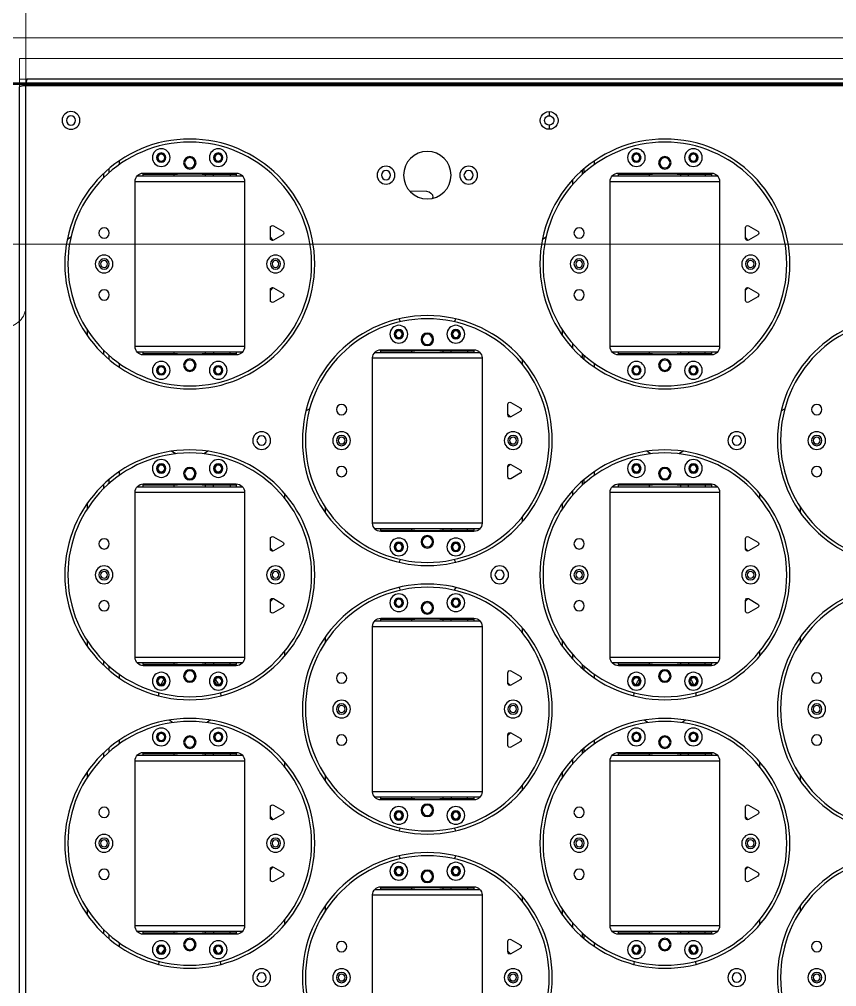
# Model space of a CAD drawing. Header units: millimetres. Extents: x 845401 to 948039, y 511594 to 550263.
# Drawn here: x 927305.1 to 927700.8, y 532132.3 to 532600.7 of the extents above; entities that cross this region are included whole.
import ezdxf

# ---------------------------------------------------------------- set-up
doc = ezdxf.new("R2010")
doc.units = ezdxf.units.MM
doc.linetypes.add('CENTER', pattern=[0])
doc.layers.add('00', color=7, linetype='Continuous')
for name, color, linetype, lineweight in [('8101-0023040DXF_CONTINUOUS_LINE', 7, 'Continuous', 18), ('A-剖-0.10mm.......SECT-L01', 255, 'Continuous', 18), ('中心线', 1, 'CENTER', 9), ('粗实线', 7, 'Continuous', 30)]:
    doc.layers.add(name, color=color, linetype=linetype, lineweight=lineweight)

# ---------------------------------------------------------------- blocks, each defined once
blk = doc.blocks.new('1260包胶摆轮')
at = {"color": 7, "linetype": 'Continuous', "lineweight": 25}
for p, q in [((4841951.88, 879143.09), (4841951.88, 877890.51)), ((4841954.98, 879143.7), (4841954.98, 877889.9)), ((4842122.88, 878361.8), (4842122.88, 878281.8)), ((4842175.88, 878281.8), (4842175.88, 878361.8)), ((4842188.38, 878309.05), (4842189.64, 878310.36)), ((4842188.38, 878309.4), (4842188.38, 878304.2)), ((4842194.38, 878307.66), (4842189.88, 878310.26)), ((4842189.88, 878303.33), (4842194.38, 878305.93)), ((4841995.39, 878303.05), (4841995.39, 878301.07)), ((4842224.38, 878300.17), (4842224.38, 878302.19)), ((4842225.38, 878303.05), (4842225.38, 878301.07)), ((4842007.88, 878296.8), (4842007.88, 878216.8)), ((4842008.76, 878299.3), (4842060.01, 878299.3)), ((4842056.88, 878300.8), (4842011.88, 878300.8)), ((4842011.88, 878300.3), (4842011.88, 878300.8)), ((4842026.63, 878300.3), (4842011.88, 878300.3)), ((4842011.88, 878300.3), (4842011.88, 878299.3)), ((4842026.63, 878300.8), (4842026.63, 878300.3)), ((4842027.22, 878300.3), (4842026.63, 878300.3)), ((4842026.88, 878300.3), (4842026.88, 878299.3)), ((4842027.8, 878300.3), (4842027.22, 878300.3)), ((4842028.38, 878300.3), (4842027.8, 878300.3)), ((4842028.38, 878300.8), (4842028.38, 878300.3)), ((4842028.38, 878300.3), (4842040.38, 878300.3)), ((4842040.38, 878300.3), (4842040.38, 878300.8)), ((4842040.97, 878300.3), (4842040.38, 878300.3)), ((4842041.55, 878300.3), (4842040.97, 878300.3)), ((4842042.13, 878300.3), (4842041.55, 878300.3)), ((4842041.88, 878299.3), (4842041.88, 878300.3)), ((4842042.13, 878300.3), (4842042.13, 878300.8)), ((4842056.88, 878300.3), (4842042.13, 878300.3)), ((4842045.88, 878299.3), (4842045.88, 878300.3)), ((4842053.88, 878300.3), (4842053.88, 878299.3)), ((4842056.88, 878300.8), (4842056.88, 878300.3)), ((4842056.88, 878299.3), (4842056.88, 878300.3)), ((4842060.88, 878216.8), (4842060.88, 878296.8)), ((4842237.88, 878296.8), (4842237.88, 878216.8)), ((4842238.76, 878299.3), (4842290.01, 878299.3)), ((4842286.88, 878300.8), (4842241.88, 878300.8)), ((4842241.88, 878300.3), (4842241.88, 878300.8)), ((4842256.63, 878300.3), (4842241.88, 878300.3)), ((4842241.88, 878300.3), (4842241.88, 878299.3)), ((4842256.63, 878300.8), (4842256.63, 878300.3)), ((4842257.22, 878300.3), (4842256.63, 878300.3)), ((4842256.88, 878300.3), (4842256.88, 878299.3)), ((4842257.8, 878300.3), (4842257.22, 878300.3)), ((4842258.38, 878300.3), (4842257.8, 878300.3)), ((4842258.38, 878300.8), (4842258.38, 878300.3)), ((4842258.38, 878300.3), (4842270.38, 878300.3)), ((4842270.38, 878300.3), (4842270.38, 878300.8)), ((4842270.97, 878300.3), (4842270.38, 878300.3)), ((4842271.55, 878300.3), (4842270.97, 878300.3)), ((4842272.13, 878300.3), (4842271.55, 878300.3)), ((4842271.88, 878299.3), (4842271.88, 878300.3)), ((4842272.13, 878300.3), (4842272.13, 878300.8)), ((4842286.88, 878300.3), (4842272.13, 878300.3)), ((4842275.88, 878299.3), (4842275.88, 878300.3)), ((4842283.88, 878300.3), (4842283.88, 878299.3)), ((4842286.88, 878300.8), (4842286.88, 878300.3)), ((4842286.88, 878299.3), (4842286.88, 878300.3)), ((4842290.88, 878216.8), (4842290.88, 878296.8)), ((4842080.38, 878296.09), (4842080.38, 878293.74)), ((4842310.38, 878296.1), (4842310.38, 878293.75)), ((4841984.88, 878291.58), (4841984.88, 878288.9)), ((4842099.88, 878287.01), (4842099.88, 878289.69)), ((4842214.88, 878291.58), (4842214.88, 878288.9)), ((4842329.88, 878287.02), (4842329.88, 878289.7)), ((4842195.38, 878284.85), (4842195.38, 878282.5)), ((4842175.01, 878279.3), (4842123.76, 878279.3)), ((4842126.88, 878279.3), (4842126.88, 878278.3)), ((4842126.88, 878278.3), (4842141.63, 878278.3)), ((4842126.88, 878277.8), (4842126.88, 878278.3)), ((4842126.88, 878277.8), (4842171.88, 878277.8)), ((4842141.63, 878278.3), (4842141.63, 878277.8)), ((4842141.63, 878278.3), (4842142.22, 878278.3)), ((4842141.88, 878279.3), (4842141.88, 878278.3)), ((4842142.22, 878278.3), (4842142.8, 878278.3)), ((4842142.8, 878278.3), (4842143.38, 878278.3)), ((4842155.38, 878278.3), (4842143.38, 878278.3)), ((4842143.38, 878278.3), (4842143.38, 878277.8)), ((4842155.38, 878277.8), (4842155.38, 878278.3)), ((4842155.38, 878278.3), (4842155.97, 878278.3)), ((4842155.97, 878278.3), (4842156.55, 878278.3)), ((4842156.55, 878278.3), (4842157.13, 878278.3)), ((4842156.88, 878278.3), (4842156.88, 878279.3)), ((4842157.13, 878278.3), (4842171.88, 878278.3)), ((4842157.13, 878277.8), (4842157.13, 878278.3)), ((4842160.88, 878279.3), (4842160.88, 878278.3)), ((4842168.88, 878278.3), (4842168.88, 878279.3)), ((4842171.88, 878278.3), (4842171.88, 878279.3)), ((4842171.88, 878278.3), (4842171.88, 878277.8)), ((4842073.38, 878274.4), (4842073.38, 878269.2)), ((4842079.38, 878272.66), (4842074.88, 878275.26)), ((4842303.38, 878274.4), (4842303.38, 878269.2)), ((4842309.38, 878272.66), (4842304.88, 878275.26)), ((4842074.64, 878268.23), (4842073.38, 878269.54)), ((4842074.88, 878268.33), (4842079.38, 878270.93)), ((4842304.64, 878268.23), (4842303.38, 878269.54)), ((4842304.88, 878268.33), (4842309.38, 878270.93)), ((4842073.38, 878244.05), (4842074.64, 878245.36)), ((4842079.38, 878242.66), (4842074.88, 878245.26)), ((4842303.38, 878244.05), (4842304.64, 878245.36)), ((4842309.38, 878242.66), (4842304.88, 878245.26)), ((4842073.38, 878244.4), (4842073.38, 878239.2)), ((4842074.88, 878238.33), (4842079.38, 878240.93)), ((4842303.38, 878244.4), (4842303.38, 878239.2)), ((4842304.88, 878238.33), (4842309.38, 878240.93)), ((4842171.88, 878235.8), (4842126.88, 878235.8)), ((4842126.88, 878235.3), (4842126.88, 878235.8)), ((4842141.63, 878235.8), (4842141.63, 878235.3)), ((4842143.38, 878235.8), (4842143.38, 878235.3)), ((4842155.38, 878235.3), (4842155.38, 878235.8)), ((4842157.13, 878235.3), (4842157.13, 878235.8)), ((4842171.88, 878235.8), (4842171.88, 878235.3)), ((4842122.88, 878231.8), (4842122.88, 878151.8)), ((4842123.76, 878234.3), (4842175.01, 878234.3)), ((4842141.63, 878235.3), (4842126.88, 878235.3)), ((4842126.88, 878235.3), (4842126.88, 878234.3)), ((4842142.22, 878235.3), (4842141.63, 878235.3)), ((4842141.88, 878235.3), (4842141.88, 878234.3)), ((4842142.8, 878235.3), (4842142.22, 878235.3)), ((4842143.38, 878235.3), (4842142.8, 878235.3)), ((4842143.38, 878235.3), (4842155.38, 878235.3)), ((4842155.97, 878235.3), (4842155.38, 878235.3)), ((4842156.55, 878235.3), (4842155.97, 878235.3)), ((4842157.13, 878235.3), (4842156.55, 878235.3)), ((4842156.88, 878234.3), (4842156.88, 878235.3)), ((4842171.88, 878235.3), (4842157.13, 878235.3)), ((4842160.88, 878234.3), (4842160.88, 878235.3)), ((4842168.88, 878235.3), (4842168.88, 878234.3)), ((4842171.88, 878234.3), (4842171.88, 878235.3)), ((4842175.88, 878151.8), (4842175.88, 878231.8)), ((4842195.38, 878231.1), (4842195.38, 878228.75)), ((4842099.88, 878223.9), (4842099.88, 878226.58)), ((4842329.88, 878223.9), (4842329.88, 878226.58)), ((4841984.88, 878224.69), (4841984.88, 878222.01)), ((4842214.88, 878224.7), (4842214.88, 878222.02)), ((4842080.38, 878219.85), (4842080.38, 878217.5)), ((4842310.38, 878219.85), (4842310.38, 878217.5)), ((4841995.39, 878212.52), (4841995.39, 878210.54)), ((4842060.01, 878214.3), (4842008.76, 878214.3)), ((4842011.88, 878214.3), (4842011.88, 878213.3)), ((4842011.88, 878213.3), (4842026.63, 878213.3)), ((4842011.88, 878212.8), (4842011.88, 878213.3)), ((4842011.88, 878212.8), (4842056.88, 878212.8)), ((4842026.63, 878213.3), (4842026.63, 878212.8)), ((4842026.63, 878213.3), (4842027.22, 878213.3)), ((4842026.88, 878214.3), (4842026.88, 878213.3)), ((4842027.22, 878213.3), (4842027.8, 878213.3)), ((4842027.8, 878213.3), (4842028.38, 878213.3)), ((4842040.38, 878213.3), (4842028.38, 878213.3)), ((4842028.38, 878213.3), (4842028.38, 878212.8)), ((4842040.38, 878212.8), (4842040.38, 878213.3)), ((4842040.38, 878213.3), (4842040.97, 878213.3)), ((4842040.97, 878213.3), (4842041.55, 878213.3)), ((4842041.55, 878213.3), (4842042.13, 878213.3)), ((4842041.88, 878213.3), (4842041.88, 878214.3)), ((4842042.13, 878213.3), (4842056.88, 878213.3)), ((4842042.13, 878212.8), (4842042.13, 878213.3)), ((4842045.88, 878214.3), (4842045.88, 878213.3)), ((4842053.88, 878213.3), (4842053.88, 878214.3)), ((4842056.88, 878213.3), (4842056.88, 878214.3)), ((4842056.88, 878213.3), (4842056.88, 878212.8)), ((4842224.38, 878211.41), (4842224.38, 878213.43)), ((4842225.38, 878212.53), (4842225.38, 878210.55)), ((4842290.01, 878214.3), (4842238.76, 878214.3)), ((4842241.88, 878214.3), (4842241.88, 878213.3)), ((4842241.88, 878212.8), (4842241.88, 878213.3)), ((4842241.88, 878213.3), (4842256.63, 878213.3)), ((4842241.88, 878212.8), (4842286.88, 878212.8)), ((4842256.63, 878213.3), (4842256.63, 878212.8)), ((4842256.63, 878213.3), (4842257.22, 878213.3)), ((4842256.88, 878214.3), (4842256.88, 878213.3)), ((4842257.22, 878213.3), (4842257.8, 878213.3)), ((4842257.8, 878213.3), (4842258.38, 878213.3)), ((4842270.38, 878213.3), (4842258.38, 878213.3)), ((4842258.38, 878213.3), (4842258.38, 878212.8)), ((4842270.38, 878212.8), (4842270.38, 878213.3)), ((4842270.38, 878213.3), (4842270.97, 878213.3)), ((4842270.97, 878213.3), (4842271.55, 878213.3)), ((4842271.55, 878213.3), (4842272.13, 878213.3)), ((4842271.88, 878213.3), (4842271.88, 878214.3)), ((4842272.13, 878212.8), (4842272.13, 878213.3)), ((4842272.13, 878213.3), (4842286.88, 878213.3)), ((4842275.88, 878214.3), (4842275.88, 878213.3)), ((4842283.88, 878213.3), (4842283.88, 878214.3)), ((4842286.88, 878213.3), (4842286.88, 878214.3)), ((4842286.88, 878213.3), (4842286.88, 878212.8)), ((4842188.38, 878209.4), (4842188.38, 878204.2)), ((4842194.38, 878207.66), (4842189.88, 878210.26)), ((4842189.64, 878203.23), (4842188.38, 878204.54)), ((4842189.88, 878203.33), (4842194.38, 878205.93)), ((4842188.38, 878179.05), (4842189.64, 878180.36)), ((4842188.38, 878179.4), (4842188.38, 878174.2)), ((4842194.38, 878177.66), (4842189.88, 878180.26)), ((4842189.88, 878173.33), (4842194.38, 878175.93)), ((4841995.39, 878173.05), (4841995.39, 878171.07)), ((4842056.88, 878170.8), (4842011.88, 878170.8)), ((4842011.88, 878170.3), (4842011.88, 878170.8)), ((4842026.63, 878170.3), (4842011.88, 878170.3)), ((4842011.88, 878170.3), (4842011.88, 878169.3)), ((4842026.63, 878170.8), (4842026.63, 878170.3)), ((4842027.22, 878170.3), (4842026.63, 878170.3)), ((4842026.88, 878170.3), (4842026.88, 878169.3)), ((4842027.8, 878170.3), (4842027.22, 878170.3)), ((4842028.38, 878170.3), (4842027.8, 878170.3)), ((4842028.38, 878170.8), (4842028.38, 878170.3)), ((4842028.38, 878170.3), (4842040.38, 878170.3)), ((4842040.38, 878170.3), (4842040.38, 878170.8)), ((4842040.97, 878170.3), (4842040.38, 878170.3)), ((4842041.55, 878170.3), (4842040.97, 878170.3)), ((4842042.13, 878170.3), (4842041.55, 878170.3)), ((4842041.88, 878169.3), (4842041.88, 878170.3)), ((4842042.13, 878170.3), (4842042.13, 878170.8)), ((4842056.88, 878170.3), (4842042.13, 878170.3)), ((4842045.88, 878169.3), (4842045.88, 878170.3)), ((4842053.88, 878170.3), (4842053.88, 878169.3)), ((4842056.88, 878170.8), (4842056.88, 878170.3)), ((4842056.88, 878169.3), (4842056.88, 878170.3)), ((4842224.38, 878170.17), (4842224.38, 878172.19)), ((4842225.38, 878173.05), (4842225.38, 878171.07)), ((4842286.88, 878170.8), (4842241.88, 878170.8)), ((4842241.88, 878170.3), (4842241.88, 878170.8)), ((4842256.63, 878170.3), (4842241.88, 878170.3)), ((4842241.88, 878170.3), (4842241.88, 878169.3)), ((4842256.63, 878170.8), (4842256.63, 878170.3)), ((4842257.22, 878170.3), (4842256.63, 878170.3)), ((4842256.88, 878170.3), (4842256.88, 878169.3)), ((4842257.8, 878170.3), (4842257.22, 878170.3)), ((4842258.38, 878170.3), (4842257.8, 878170.3)), ((4842258.38, 878170.8), (4842258.38, 878170.3)), ((4842258.38, 878170.3), (4842270.38, 878170.3)), ((4842270.38, 878170.3), (4842270.38, 878170.8)), ((4842270.97, 878170.3), (4842270.38, 878170.3)), ((4842271.55, 878170.3), (4842270.97, 878170.3)), ((4842272.13, 878170.3), (4842271.55, 878170.3)), ((4842271.88, 878169.3), (4842271.88, 878170.3)), ((4842272.13, 878170.3), (4842272.13, 878170.8)), ((4842286.88, 878170.3), (4842272.13, 878170.3)), ((4842275.88, 878169.3), (4842275.88, 878170.3)), ((4842283.88, 878170.3), (4842283.88, 878169.3)), ((4842286.88, 878170.8), (4842286.88, 878170.3)), ((4842286.88, 878169.3), (4842286.88, 878170.3)), ((4842007.88, 878166.8), (4842007.88, 878086.8)), ((4842008.76, 878169.3), (4842060.01, 878169.3)), ((4842060.88, 878086.8), (4842060.88, 878166.8)), ((4842080.38, 878166.09), (4842080.38, 878163.74)), ((4842237.88, 878166.8), (4842237.88, 878086.8)), ((4842238.76, 878169.3), (4842290.01, 878169.3)), ((4842290.88, 878086.8), (4842290.88, 878166.8)), ((4842310.38, 878166.1), (4842310.38, 878163.75)), ((4841984.88, 878161.58), (4841984.88, 878158.9)), ((4842214.88, 878161.58), (4842214.88, 878158.9)), ((4842099.88, 878157.01), (4842099.88, 878159.69)), ((4842329.88, 878157.02), (4842329.88, 878159.7)), ((4842195.38, 878154.85), (4842195.38, 878152.5)), ((4842175.01, 878149.3), (4842123.76, 878149.3)), ((4842126.88, 878149.3), (4842126.88, 878148.3)), ((4842126.88, 878147.8), (4842126.88, 878148.3)), ((4842126.88, 878148.3), (4842141.63, 878148.3)), ((4842126.88, 878147.8), (4842171.88, 878147.8)), ((4842141.63, 878148.3), (4842141.63, 878147.8)), ((4842141.63, 878148.3), (4842142.22, 878148.3)), ((4842141.88, 878149.3), (4842141.88, 878148.3)), ((4842142.22, 878148.3), (4842142.8, 878148.3)), ((4842142.8, 878148.3), (4842143.38, 878148.3)), ((4842155.38, 878148.3), (4842143.38, 878148.3)), ((4842143.38, 878148.3), (4842143.38, 878147.8)), ((4842155.38, 878147.8), (4842155.38, 878148.3)), ((4842155.38, 878148.3), (4842155.97, 878148.3)), ((4842155.97, 878148.3), (4842156.55, 878148.3)), ((4842156.55, 878148.3), (4842157.13, 878148.3)), ((4842156.88, 878148.3), (4842156.88, 878149.3)), ((4842157.13, 878147.8), (4842157.13, 878148.3)), ((4842157.13, 878148.3), (4842171.88, 878148.3)), ((4842160.88, 878149.3), (4842160.88, 878148.3)), ((4842168.88, 878148.3), (4842168.88, 878149.3)), ((4842171.88, 878148.3), (4842171.88, 878149.3)), ((4842171.88, 878148.3), (4842171.88, 878147.8)), ((4842073.38, 878144.4), (4842073.38, 878139.2)), ((4842079.38, 878142.66), (4842074.88, 878145.26)), ((4842303.38, 878144.4), (4842303.38, 878139.2)), ((4842309.38, 878142.66), (4842304.88, 878145.26)), ((4842074.64, 878138.23), (4842073.38, 878139.54)), ((4842074.88, 878138.33), (4842079.38, 878140.93)), ((4842304.64, 878138.23), (4842303.38, 878139.54)), ((4842304.88, 878138.33), (4842309.38, 878140.93)), ((4842073.38, 878114.05), (4842074.64, 878115.36)), ((4842073.38, 878114.4), (4842073.38, 878109.2)), ((4842079.38, 878112.66), (4842074.88, 878115.26)), ((4842303.38, 878114.05), (4842304.64, 878115.36)), ((4842303.38, 878114.4), (4842303.38, 878109.2)), ((4842309.38, 878112.66), (4842304.88, 878115.26)), ((4842074.88, 878108.33), (4842079.38, 878110.93)), ((4842304.88, 878108.33), (4842309.38, 878110.93)), ((4842171.88, 878105.8), (4842126.88, 878105.8)), ((4842126.88, 878105.3), (4842126.88, 878105.8)), ((4842141.63, 878105.3), (4842126.88, 878105.3)), ((4842126.88, 878105.3), (4842126.88, 878104.3)), ((4842141.63, 878105.8), (4842141.63, 878105.3)), ((4842142.22, 878105.3), (4842141.63, 878105.3)), ((4842141.88, 878105.3), (4842141.88, 878104.3)), ((4842142.8, 878105.3), (4842142.22, 878105.3)), ((4842143.38, 878105.3), (4842142.8, 878105.3)), ((4842143.38, 878105.8), (4842143.38, 878105.3)), ((4842143.38, 878105.3), (4842155.38, 878105.3)), ((4842155.38, 878105.3), (4842155.38, 878105.8)), ((4842155.97, 878105.3), (4842155.38, 878105.3)), ((4842156.55, 878105.3), (4842155.97, 878105.3)), ((4842157.13, 878105.3), (4842156.55, 878105.3)), ((4842156.88, 878104.3), (4842156.88, 878105.3)), ((4842157.13, 878105.3), (4842157.13, 878105.8)), ((4842171.88, 878105.3), (4842157.13, 878105.3)), ((4842160.88, 878104.3), (4842160.88, 878105.3)), ((4842168.88, 878105.3), (4842168.88, 878104.3)), ((4842171.88, 878105.8), (4842171.88, 878105.3)), ((4842171.88, 878104.3), (4842171.88, 878105.3)), ((4842122.88, 878101.8), (4842122.88, 878021.8)), ((4842123.76, 878104.3), (4842175.01, 878104.3)), ((4842175.88, 878021.8), (4842175.88, 878101.8)), ((4842195.38, 878101.1), (4842195.38, 878098.75)), ((4842099.88, 878093.9), (4842099.88, 878096.58)), ((4842329.88, 878093.9), (4842329.88, 878096.58)), ((4841984.88, 878094.69), (4841984.88, 878092.01)), ((4842214.88, 878094.7), (4842214.88, 878092.02)), ((4842080.38, 878089.85), (4842080.38, 878087.5)), ((4842310.38, 878089.85), (4842310.38, 878087.5)), ((4841995.39, 878082.52), (4841995.39, 878080.54)), ((4842060.01, 878084.3), (4842008.76, 878084.3)), ((4842011.88, 878084.3), (4842011.88, 878083.3)), ((4842011.88, 878083.3), (4842026.63, 878083.3)), ((4842011.88, 878082.8), (4842011.88, 878083.3)), ((4842011.88, 878082.8), (4842056.88, 878082.8)), ((4842026.63, 878083.3), (4842026.63, 878082.8)), ((4842026.63, 878083.3), (4842027.22, 878083.3)), ((4842026.88, 878084.3), (4842026.88, 878083.3)), ((4842027.22, 878083.3), (4842027.8, 878083.3)), ((4842027.8, 878083.3), (4842028.38, 878083.3)), ((4842040.38, 878083.3), (4842028.38, 878083.3)), ((4842028.38, 878083.3), (4842028.38, 878082.8)), ((4842040.38, 878082.8), (4842040.38, 878083.3)), ((4842040.38, 878083.3), (4842040.97, 878083.3)), ((4842040.97, 878083.3), (4842041.55, 878083.3)), ((4842041.55, 878083.3), (4842042.13, 878083.3)), ((4842041.88, 878083.3), (4842041.88, 878084.3)), ((4842042.13, 878082.8), (4842042.13, 878083.3)), ((4842042.13, 878083.3), (4842056.88, 878083.3)), ((4842045.88, 878084.3), (4842045.88, 878083.3)), ((4842053.88, 878083.3), (4842053.88, 878084.3)), ((4842056.88, 878083.3), (4842056.88, 878084.3)), ((4842056.88, 878083.3), (4842056.88, 878082.8)), ((4842224.38, 878081.41), (4842224.38, 878083.43)), ((4842225.38, 878082.53), (4842225.38, 878080.55)), ((4842290.01, 878084.3), (4842238.76, 878084.3)), ((4842241.88, 878084.3), (4842241.88, 878083.3)), ((4842241.88, 878082.8), (4842241.88, 878083.3)), ((4842241.88, 878083.3), (4842256.63, 878083.3)), ((4842241.88, 878082.8), (4842286.88, 878082.8)), ((4842256.63, 878083.3), (4842256.63, 878082.8)), ((4842256.63, 878083.3), (4842257.22, 878083.3)), ((4842256.88, 878084.3), (4842256.88, 878083.3)), ((4842257.22, 878083.3), (4842257.8, 878083.3)), ((4842257.8, 878083.3), (4842258.38, 878083.3)), ((4842270.38, 878083.3), (4842258.38, 878083.3)), ((4842258.38, 878083.3), (4842258.38, 878082.8)), ((4842270.38, 878082.8), (4842270.38, 878083.3)), ((4842270.38, 878083.3), (4842270.97, 878083.3)), ((4842270.97, 878083.3), (4842271.55, 878083.3)), ((4842271.55, 878083.3), (4842272.13, 878083.3)), ((4842271.88, 878083.3), (4842271.88, 878084.3)), ((4842272.13, 878082.8), (4842272.13, 878083.3)), ((4842272.13, 878083.3), (4842286.88, 878083.3)), ((4842275.88, 878084.3), (4842275.88, 878083.3)), ((4842283.88, 878083.3), (4842283.88, 878084.3)), ((4842286.88, 878083.3), (4842286.88, 878084.3)), ((4842286.88, 878083.3), (4842286.88, 878082.8)), ((4842188.38, 878079.4), (4842188.38, 878074.2)), ((4842194.38, 878077.66), (4842189.88, 878080.26)), ((4842189.64, 878073.23), (4842188.38, 878074.54)), ((4842189.88, 878073.33), (4842194.38, 878075.93)), ((4842188.38, 878049.05), (4842189.64, 878050.36)), ((4842188.38, 878049.4), (4842188.38, 878044.2)), ((4842194.38, 878047.66), (4842189.88, 878050.26)), ((4842189.88, 878043.33), (4842194.38, 878045.93)), ((4842195.38, 878024.85), (4842195.38, 878022.5)), ((4841995.39, 878022.55), (4841995.39, 878020.57)), ((4842056.88, 878020.3), (4842011.88, 878020.3)), ((4842011.88, 878019.8), (4842011.88, 878020.3)), ((4842026.63, 878020.3), (4842026.63, 878019.8)), ((4842028.38, 878020.3), (4842028.38, 878019.8)), ((4842040.38, 878019.8), (4842040.38, 878020.3)), ((4842042.13, 878019.8), (4842042.13, 878020.3)), ((4842056.88, 878020.3), (4842056.88, 878019.8)), ((4842224.38, 878019.67), (4842224.38, 878021.69)), ((4842225.38, 878022.55), (4842225.38, 878020.57)), ((4842286.88, 878020.3), (4842241.88, 878020.3)), ((4842241.88, 878019.8), (4842241.88, 878020.3)), ((4842256.63, 878020.3), (4842256.63, 878019.8)), ((4842258.38, 878020.3), (4842258.38, 878019.8)), ((4842270.38, 878019.8), (4842270.38, 878020.3)), ((4842272.13, 878019.8), (4842272.13, 878020.3)), ((4842286.88, 878020.3), (4842286.88, 878019.8)), ((4842007.88, 878016.3), (4842007.88, 877936.3)), ((4842008.76, 878018.8), (4842060.01, 878018.8)), ((4842026.63, 878019.8), (4842011.88, 878019.8)), ((4842011.88, 878019.8), (4842011.88, 878018.8)), ((4842027.22, 878019.8), (4842026.63, 878019.8)), ((4842026.88, 878019.8), (4842026.88, 878018.8)), ((4842027.8, 878019.8), (4842027.22, 878019.8)), ((4842028.38, 878019.8), (4842027.8, 878019.8)), ((4842028.38, 878019.8), (4842040.38, 878019.8)), ((4842040.97, 878019.8), (4842040.38, 878019.8)), ((4842041.55, 878019.8), (4842040.97, 878019.8)), ((4842042.13, 878019.8), (4842041.55, 878019.8)), ((4842041.88, 878018.8), (4842041.88, 878019.8)), ((4842056.88, 878019.8), (4842042.13, 878019.8)), ((4842045.88, 878018.8), (4842045.88, 878019.8)), ((4842053.88, 878019.8), (4842053.88, 878018.8)), ((4842056.88, 878018.8), (4842056.88, 878019.8)), ((4842060.88, 877936.3), (4842060.88, 878016.3)), ((4842175.01, 878019.3), (4842123.76, 878019.3)), ((4842126.88, 878019.3), (4842126.88, 878018.3)), ((4842126.88, 878018.3), (4842141.63, 878018.3)), ((4842126.88, 878017.8), (4842126.88, 878018.3)), ((4842126.88, 878017.8), (4842171.88, 878017.8)), ((4842141.63, 878018.3), (4842141.63, 878017.8)), ((4842141.63, 878018.3), (4842142.22, 878018.3)), ((4842141.88, 878019.3), (4842141.88, 878018.3)), ((4842142.22, 878018.3), (4842142.8, 878018.3)), ((4842142.8, 878018.3), (4842143.38, 878018.3)), ((4842155.38, 878018.3), (4842143.38, 878018.3)), ((4842143.38, 878018.3), (4842143.38, 878017.8)), ((4842155.38, 878017.8), (4842155.38, 878018.3)), ((4842155.38, 878018.3), (4842155.97, 878018.3)), ((4842155.97, 878018.3), (4842156.55, 878018.3)), ((4842156.55, 878018.3), (4842157.13, 878018.3)), ((4842156.88, 878018.3), (4842156.88, 878019.3)), ((4842157.13, 878018.3), (4842171.88, 878018.3)), ((4842157.13, 878017.8), (4842157.13, 878018.3)), ((4842160.88, 878019.3), (4842160.88, 878018.3)), ((4842168.88, 878018.3), (4842168.88, 878019.3)), ((4842171.88, 878018.3), (4842171.88, 878019.3)), ((4842171.88, 878018.3), (4842171.88, 878017.8)), ((4842237.88, 878016.3), (4842237.88, 877936.3)), ((4842238.76, 878018.8), (4842290, 878018.8)), ((4842256.63, 878019.8), (4842241.88, 878019.8)), ((4842241.88, 878019.8), (4842241.88, 878018.8)), ((4842257.22, 878019.8), (4842256.63, 878019.8)), ((4842256.88, 878019.8), (4842256.88, 878018.8)), ((4842257.79, 878019.8), (4842257.22, 878019.8)), ((4842258.38, 878019.8), (4842257.79, 878019.8)), ((4842258.38, 878019.8), (4842270.38, 878019.8)), ((4842270.97, 878019.8), (4842270.38, 878019.8)), ((4842271.54, 878019.8), (4842270.97, 878019.8)), ((4842272.13, 878019.8), (4842271.54, 878019.8)), ((4842271.88, 878018.8), (4842271.88, 878019.8)), ((4842286.88, 878019.8), (4842272.13, 878019.8)), ((4842275.88, 878018.8), (4842275.88, 878019.8)), ((4842283.88, 878019.8), (4842283.88, 878018.8)), ((4842286.88, 878018.8), (4842286.88, 878019.8)), ((4842290.88, 877936.3), (4842290.88, 878016.3)), ((4841984.88, 878011.08), (4841984.88, 878008.4)), ((4842214.88, 878011.08), (4842214.88, 878008.4)), ((4842073.38, 877993.9), (4842073.38, 877988.7)), ((4842079.38, 877992.16), (4842074.88, 877994.76)), ((4842303.38, 877993.9), (4842303.38, 877988.7)), ((4842309.38, 877992.16), (4842304.88, 877994.76)), ((4842074.64, 877987.73), (4842073.38, 877989.04)), ((4842074.88, 877987.83), (4842079.38, 877990.43)), ((4842304.63, 877987.73), (4842303.38, 877989.04)), ((4842304.88, 877987.83), (4842309.38, 877990.43)), ((4842073.38, 877963.55), (4842074.64, 877964.86)), ((4842073.38, 877963.9), (4842073.38, 877958.7)), ((4842079.38, 877962.16), (4842074.88, 877964.76)), ((4842303.38, 877963.55), (4842304.63, 877964.86)), ((4842303.38, 877963.9), (4842303.38, 877958.7)), ((4842309.38, 877962.16), (4842304.88, 877964.76)), ((4842074.88, 877957.83), (4842079.38, 877960.43)), ((4842304.88, 877957.83), (4842309.38, 877960.43)), ((4842149.02, 877941.09), (4842141.02, 877941.2)), ((4842152.07, 877944.48), (4842152.06, 877944.05)), ((4841995.39, 877932.02), (4841995.39, 877930.04)), ((4842060.01, 877933.8), (4842008.76, 877933.8)), ((4842011.88, 877933.8), (4842011.88, 877932.8)), ((4842011.88, 877932.3), (4842011.88, 877932.8)), ((4842011.88, 877932.8), (4842026.63, 877932.8)), ((4842011.88, 877932.3), (4842056.88, 877932.3)), ((4842026.63, 877932.8), (4842026.63, 877932.3)), ((4842026.63, 877932.8), (4842027.22, 877932.8)), ((4842026.88, 877933.8), (4842026.88, 877932.8)), ((4842027.22, 877932.8), (4842027.8, 877932.8)), ((4842027.8, 877932.8), (4842028.38, 877932.8)), ((4842040.38, 877932.8), (4842028.38, 877932.8)), ((4842028.38, 877932.8), (4842028.38, 877932.3)), ((4842040.38, 877932.3), (4842040.38, 877932.8)), ((4842040.38, 877932.8), (4842040.97, 877932.8)), ((4842040.97, 877932.8), (4842041.55, 877932.8)), ((4842041.55, 877932.8), (4842042.13, 877932.8)), ((4842041.88, 877932.8), (4842041.88, 877933.8)), ((4842042.13, 877932.8), (4842056.88, 877932.8)), ((4842042.13, 877932.3), (4842042.13, 877932.8)), ((4842045.88, 877933.8), (4842045.88, 877932.8)), ((4842053.88, 877932.8), (4842053.88, 877933.8)), ((4842056.88, 877932.8), (4842056.88, 877933.8)), ((4842056.88, 877932.8), (4842056.88, 877932.3)), ((4842224.38, 877930.91), (4842224.38, 877932.92)), ((4842224.38, 877932.8), (4842224.52, 877932.8)), ((4842225.38, 877932.02), (4842225.38, 877930.05)), ((4842290, 877933.8), (4842238.76, 877933.8)), ((4842241.88, 877933.8), (4842241.88, 877932.8)), ((4842241.88, 877932.3), (4842241.88, 877932.8)), ((4842241.88, 877932.8), (4842256.63, 877932.8)), ((4842241.88, 877932.3), (4842286.88, 877932.3)), ((4842256.63, 877932.8), (4842256.63, 877932.3)), ((4842256.63, 877932.8), (4842257.22, 877932.8)), ((4842256.88, 877933.8), (4842256.88, 877932.8)), ((4842257.22, 877932.8), (4842257.79, 877932.8)), ((4842257.79, 877932.8), (4842258.38, 877932.8)), ((4842270.38, 877932.8), (4842258.38, 877932.8)), ((4842258.38, 877932.8), (4842258.38, 877932.3)), ((4842270.38, 877932.3), (4842270.38, 877932.8)), ((4842270.38, 877932.8), (4842270.97, 877932.8)), ((4842270.97, 877932.8), (4842271.54, 877932.8)), ((4842271.54, 877932.8), (4842272.13, 877932.8)), ((4842271.88, 877932.8), (4842271.88, 877933.8)), ((4842272.13, 877932.3), (4842272.13, 877932.8)), ((4842272.13, 877932.8), (4842286.88, 877932.8)), ((4842275.88, 877933.8), (4842275.88, 877932.8)), ((4842283.88, 877932.8), (4842283.88, 877933.8)), ((4842286.88, 877932.8), (4842286.88, 877933.8)), ((4842286.88, 877932.8), (4842286.88, 877932.3)), ((4842208.38, 877909.05), (4842208.38, 877911.1)), ((4842208.38, 877902.5), (4842208.38, 877904.55)), ((4841954.98, 877889.9), (4843148.78, 877889.9)), ((4843148.18, 877886.8), (4841955.59, 877886.8))]:
    blk.add_line(p, q, dxfattribs=at)
at = {"color": 8, "linetype": 'Continuous', "lineweight": 25}
for p, q in [((4842000.12, 878304.83), (4842000.12, 878306.66)), ((4842230.12, 878304.83), (4842230.12, 878306.66)), ((4841992.65, 878298.5), (4841992.65, 878300.6)), ((4842060.88, 878296.8), (4842007.88, 878296.8)), ((4842027.22, 878300.8), (4842027.22, 878300.3)), ((4842027.8, 878300.3), (4842027.8, 878300.8)), ((4842040.97, 878300.8), (4842040.97, 878300.3)), ((4842041.55, 878300.3), (4842041.55, 878300.8)), ((4842219.65, 878295.26), (4842219.65, 878297.53)), ((4842290.88, 878296.8), (4842237.88, 878296.8)), ((4842257.22, 878300.8), (4842257.22, 878300.3)), ((4842257.8, 878300.3), (4842257.8, 878300.8)), ((4842270.97, 878300.8), (4842270.97, 878300.3)), ((4842271.55, 878300.3), (4842271.55, 878300.8)), ((4842122.88, 878281.8), (4842175.88, 878281.8)), ((4842142.22, 878278.3), (4842142.22, 878277.8)), ((4842142.8, 878277.8), (4842142.8, 878278.3)), ((4842155.97, 878278.3), (4842155.97, 878277.8)), ((4842156.55, 878277.8), (4842156.55, 878278.3)), ((4842142.22, 878235.8), (4842142.22, 878235.3)), ((4842142.8, 878235.3), (4842142.8, 878235.8)), ((4842155.97, 878235.8), (4842155.97, 878235.3)), ((4842156.55, 878235.3), (4842156.55, 878235.8)), ((4842175.88, 878231.8), (4842122.88, 878231.8)), ((4842007.88, 878216.8), (4842060.88, 878216.8)), ((4842219.65, 878216.07), (4842219.65, 878218.33)), ((4842237.88, 878216.8), (4842290.88, 878216.8)), ((4841992.65, 878213), (4841992.65, 878215.09)), ((4842027.22, 878213.3), (4842027.22, 878212.8)), ((4842027.8, 878212.8), (4842027.8, 878213.3)), ((4842040.97, 878213.3), (4842040.97, 878212.8)), ((4842041.55, 878212.8), (4842041.55, 878213.3)), ((4842257.22, 878213.3), (4842257.22, 878212.8)), ((4842257.8, 878212.8), (4842257.8, 878213.3)), ((4842270.97, 878213.3), (4842270.97, 878212.8)), ((4842271.55, 878212.8), (4842271.55, 878213.3)), ((4842000.12, 878206.93), (4842000.12, 878208.76)), ((4842230.12, 878206.94), (4842230.12, 878208.77)), ((4842000.12, 878174.83), (4842000.12, 878176.66)), ((4842230.12, 878174.83), (4842230.12, 878176.66)), ((4841992.65, 878168.5), (4841992.65, 878170.6)), ((4842027.22, 878170.8), (4842027.22, 878170.3)), ((4842027.8, 878170.3), (4842027.8, 878170.8)), ((4842040.97, 878170.8), (4842040.97, 878170.3)), ((4842041.55, 878170.3), (4842041.55, 878170.8)), ((4842257.22, 878170.8), (4842257.22, 878170.3)), ((4842257.8, 878170.3), (4842257.8, 878170.8)), ((4842270.97, 878170.8), (4842270.97, 878170.3)), ((4842271.55, 878170.3), (4842271.55, 878170.8)), ((4842060.88, 878166.8), (4842007.88, 878166.8)), ((4842219.65, 878165.26), (4842219.65, 878167.53)), ((4842290.88, 878166.8), (4842237.88, 878166.8)), ((4842122.88, 878151.8), (4842175.88, 878151.8)), ((4842142.22, 878148.3), (4842142.22, 878147.8)), ((4842142.8, 878147.8), (4842142.8, 878148.3)), ((4842155.97, 878148.3), (4842155.97, 878147.8)), ((4842156.55, 878147.8), (4842156.55, 878148.3)), ((4842142.22, 878105.8), (4842142.22, 878105.3)), ((4842142.8, 878105.3), (4842142.8, 878105.8)), ((4842155.97, 878105.8), (4842155.97, 878105.3)), ((4842156.55, 878105.3), (4842156.55, 878105.8)), ((4842175.88, 878101.8), (4842122.88, 878101.8)), ((4842007.88, 878086.8), (4842060.88, 878086.8)), ((4842219.65, 878086.07), (4842219.65, 878088.33)), ((4842237.88, 878086.8), (4842290.88, 878086.8)), ((4841992.65, 878083), (4841992.65, 878085.09)), ((4842027.22, 878083.3), (4842027.22, 878082.8)), ((4842027.8, 878082.8), (4842027.8, 878083.3)), ((4842040.97, 878083.3), (4842040.97, 878082.8)), ((4842041.55, 878082.8), (4842041.55, 878083.3)), ((4842257.22, 878083.3), (4842257.22, 878082.8)), ((4842257.8, 878082.8), (4842257.8, 878083.3)), ((4842270.97, 878083.3), (4842270.97, 878082.8)), ((4842271.55, 878082.8), (4842271.55, 878083.3)), ((4842000.12, 878076.93), (4842000.12, 878078.76)), ((4842230.12, 878076.94), (4842230.12, 878078.77)), ((4842000.12, 878024.33), (4842000.12, 878026.16)), ((4842230.12, 878024.33), (4842230.12, 878026.16)), ((4841992.65, 878018), (4841992.65, 878020.1)), ((4842027.22, 878020.3), (4842027.22, 878019.8)), ((4842027.8, 878019.8), (4842027.8, 878020.3)), ((4842040.97, 878020.3), (4842040.97, 878019.8)), ((4842041.55, 878019.8), (4842041.55, 878020.3)), ((4842122.88, 878021.8), (4842175.88, 878021.8)), ((4842257.22, 878020.3), (4842257.22, 878019.8)), ((4842257.79, 878019.8), (4842257.79, 878020.3)), ((4842270.97, 878020.3), (4842270.97, 878019.8)), ((4842271.54, 878019.8), (4842271.54, 878020.3)), ((4842060.88, 878016.3), (4842007.88, 878016.3)), ((4842142.22, 878018.3), (4842142.22, 878017.8)), ((4842142.8, 878017.8), (4842142.8, 878018.3)), ((4842155.97, 878018.3), (4842155.97, 878017.8)), ((4842156.55, 878017.8), (4842156.55, 878018.3)), ((4842219.65, 878014.77), (4842219.65, 878017.03)), ((4842290.88, 878016.3), (4842237.88, 878016.3)), ((4842007.88, 877936.3), (4842060.88, 877936.3)), ((4842219.65, 877935.57), (4842219.65, 877937.83)), ((4842237.88, 877936.3), (4842290.88, 877936.3)), ((4841992.65, 877932.5), (4841992.65, 877934.59)), ((4842027.22, 877932.8), (4842027.22, 877932.3)), ((4842027.8, 877932.3), (4842027.8, 877932.8)), ((4842040.97, 877932.8), (4842040.97, 877932.3)), ((4842041.55, 877932.3), (4842041.55, 877932.8)), ((4842257.22, 877932.8), (4842257.22, 877932.3)), ((4842257.79, 877932.3), (4842257.79, 877932.8)), ((4842270.97, 877932.8), (4842270.97, 877932.3)), ((4842271.54, 877932.3), (4842271.54, 877932.8)), ((4842000.12, 877926.43), (4842000.12, 877928.26)), ((4842230.12, 877926.44), (4842230.12, 877928.26))]:
    blk.add_line(p, q, dxfattribs=at)
at = {"color": 7, "linetype": 'Continuous', "lineweight": 25, "flags": 128}
for points in [[(4842019.45, 878315.43), (4842019.48, 878315.08), (4842019.66, 878313.93)], [(4842049.11, 878313.93), (4842049.28, 878315.08), (4842049.32, 878315.43)], [(4842249.44, 878315.42), (4842249.48, 878315.08), (4842249.66, 878313.93)], [(4842279.1, 878313.93), (4842279.28, 878315.08), (4842279.32, 878315.43)], [(4842021.08, 878309.87), (4842021.79, 878308.64), (4842022.21, 878308.03)], [(4842046.56, 878308.03), (4842046.97, 878308.64), (4842047.69, 878309.87)], [(4842251.07, 878309.87), (4842251.79, 878308.64), (4842252.21, 878308.03)], [(4842276.55, 878308.04), (4842276.97, 878308.64), (4842277.68, 878309.87)], [(4842136.37, 878264.25), (4842136.21, 878263.96), (4842135.67, 878262.87)], [(4842163.1, 878262.87), (4842162.56, 878263.96), (4842162.4, 878264.25)], [(4842135.67, 878250.72), (4842135.7, 878250.66), (4842136.37, 878249.34)], [(4842162.4, 878249.34), (4842163.07, 878250.66), (4842163.1, 878250.72)], [(4842026.2, 878198.37), (4842025.75, 878198.07), (4842024.53, 878197.11)], [(4842044.24, 878197.11), (4842043.01, 878198.07), (4842042.57, 878198.37)], [(4842256.2, 878198.37), (4842255.75, 878198.07), (4842254.53, 878197.11)], [(4842274.24, 878197.11), (4842273.01, 878198.07), (4842272.57, 878198.37)], [(4842019.39, 878185.41), (4842019.48, 878184.08), (4842019.51, 878183.89)], [(4842049.26, 878183.89), (4842049.28, 878184.08), (4842049.38, 878185.41)], [(4842249.39, 878185.41), (4842249.48, 878184.08), (4842249.5, 878183.89)], [(4842279.26, 878183.89), (4842279.28, 878184.08), (4842279.38, 878185.41)], [(4842136.37, 878134.25), (4842136.21, 878133.96), (4842135.67, 878132.87)], [(4842163.1, 878132.87), (4842162.56, 878133.96), (4842162.4, 878134.25)], [(4842135.67, 878120.72), (4842135.7, 878120.66), (4842136.37, 878119.34)], [(4842162.4, 878119.34), (4842163.07, 878120.66), (4842163.1, 878120.72)], [(4842027.62, 878068.19), (4842025.75, 878067.07), (4842025.58, 878066.94)], [(4842043.19, 878066.94), (4842043.01, 878067.07), (4842041.15, 878068.19)], [(4842257.62, 878068.19), (4842255.75, 878067.07), (4842255.58, 878066.94)], [(4842273.19, 878066.94), (4842273.01, 878067.07), (4842271.14, 878068.19)], [(4842090.64, 878047.33), (4842092.08, 878046.61), (4842092.41, 878046.45)], [(4842320.64, 878047.33), (4842322.07, 878046.61), (4842322.41, 878046.45)], [(4842136.37, 878004.25), (4842136.21, 878003.96), (4842135.67, 878002.87)], [(4842163.1, 878002.87), (4842162.56, 878003.96), (4842162.4, 878004.25)], [(4841976.84, 877963.29), (4841976.18, 877963.72), (4841975.03, 877964.57)], [(4842206.83, 877963.29), (4842206.18, 877963.72), (4842205.03, 877964.56)]]:
    blk.add_lwpolyline(points, dxfattribs=at)
at = {"color": 7, "linetype": 'Continuous', "lineweight": 25}
for centre, radius in [((4842149.38, 878321.8), 60.5), ((4842149.38, 878321.8), 59), ((4842379.38, 878321.8), 60.5), ((4842379.38, 878321.8), 59), ((4842069.17, 878321.8), 4.3), ((4842107.88, 878321.8), 4.3), ((4842190.88, 878321.8), 4.3), ((4842299.17, 878321.8), 4.3), ((4842337.88, 878321.8), 4.3), ((4842069.17, 878321.8), 2.25), ((4842107.88, 878321.8), 2.5), ((4842107.88, 878321.8), 1.65), ((4842190.88, 878321.8), 2.5), ((4842190.88, 878321.8), 1.65), ((4842299.17, 878321.8), 2.25), ((4842337.88, 878321.8), 2.5), ((4842337.88, 878321.8), 1.65), ((4842034.38, 878256.8), 60.5), ((4842034.38, 878256.8), 59), ((4842264.38, 878256.8), 60.5), ((4842264.38, 878256.8), 59), ((4842020.58, 878308.3), 4.3), ((4842020.58, 878308.3), 2.25), ((4842048.18, 878308.3), 4.3), ((4842048.18, 878308.3), 2.25), ((4842250.58, 878308.3), 4.3), ((4842250.58, 878308.3), 2.25), ((4842278.18, 878308.3), 4.3), ((4842278.18, 878308.3), 2.25), ((4842020.58, 878308.3), 2.03), ((4842020.58, 878308.3), 1.65), ((4842034.38, 878305.8), 3.02), ((4842034.38, 878305.8), 2.5), ((4842048.18, 878308.3), 2.03), ((4842048.18, 878308.3), 1.65), ((4842107.88, 878306.8), 2.5), ((4842250.58, 878308.3), 2.03), ((4842250.58, 878308.3), 1.65), ((4842264.38, 878305.8), 3.02), ((4842264.38, 878305.8), 2.5), ((4842278.18, 878308.3), 2.03), ((4842278.18, 878308.3), 1.65), ((4842337.88, 878306.8), 2.5), ((4841992.88, 878271.8), 2.5), ((4842135.58, 878270.3), 4.3), ((4842149.38, 878272.8), 3.03), ((4842149.38, 878272.8), 2.5), ((4842163.18, 878270.3), 4.3), ((4842222.88, 878271.8), 2.5), ((4842135.58, 878270.3), 2.25), ((4842135.58, 878270.3), 2.03), ((4842135.58, 878270.3), 1.65), ((4842163.18, 878270.3), 2.25), ((4842163.18, 878270.3), 2.03), ((4842163.18, 878270.3), 1.65), ((4841992.88, 878256.8), 4.3), ((4841992.88, 878256.8), 2.5), ((4842075.88, 878256.8), 4.3), ((4842075.88, 878256.8), 2.5), ((4842222.88, 878256.8), 4.3), ((4842222.88, 878256.8), 2.5), ((4842305.88, 878256.8), 4.3), ((4842305.88, 878256.8), 2.5), ((4841992.88, 878256.8), 1.65), ((4842075.88, 878256.8), 1.65), ((4842222.88, 878256.8), 1.65), ((4842305.88, 878256.8), 1.65), ((4842149.38, 878191.8), 60.5), ((4842149.38, 878191.8), 59), ((4842379.38, 878191.8), 60.5), ((4842379.38, 878191.8), 59), ((4842135.58, 878243.3), 4.3), ((4842135.58, 878243.3), 2.25), ((4842135.58, 878243.3), 2.03), ((4842135.58, 878243.3), 1.65), ((4842163.18, 878243.3), 4.3), ((4842163.18, 878243.3), 2.25), ((4842163.18, 878243.3), 2.03), ((4842163.18, 878243.3), 1.65), ((4841992.88, 878241.8), 2.5), ((4842149.38, 878240.8), 3.03), ((4842149.38, 878240.8), 2.5), ((4842222.88, 878241.8), 2.5), ((4842020.58, 878205.3), 4.3), ((4842020.58, 878205.3), 2.25), ((4842034.38, 878207.8), 3.03), ((4842034.38, 878207.8), 2.5), ((4842048.18, 878205.3), 4.3), ((4842048.18, 878205.3), 2.25), ((4842107.88, 878206.8), 2.5), ((4842250.58, 878205.3), 4.3), ((4842250.58, 878205.3), 2.25), ((4842264.38, 878207.8), 3.03), ((4842264.38, 878207.8), 2.5), ((4842278.18, 878205.3), 4.3), ((4842278.18, 878205.3), 2.25), ((4842337.88, 878206.8), 2.5), ((4842020.58, 878205.3), 2.03), ((4842020.58, 878205.3), 1.65), ((4842048.18, 878205.3), 2.03), ((4842048.18, 878205.3), 1.65), ((4842250.58, 878205.3), 2.03), ((4842250.58, 878205.3), 1.65), ((4842278.18, 878205.3), 2.03), ((4842278.18, 878205.3), 1.65), ((4842107.88, 878191.8), 4.3), ((4842107.88, 878191.8), 2.5), ((4842107.88, 878191.8), 1.65), ((4842190.88, 878191.8), 4.3), ((4842190.88, 878191.8), 2.5), ((4842190.88, 878191.8), 1.65), ((4842337.88, 878191.8), 4.3), ((4842337.88, 878191.8), 2.5), ((4842337.88, 878191.8), 1.65), ((4842034.38, 878126.8), 60.5), ((4842034.38, 878126.8), 59), ((4842264.38, 878126.8), 60.5), ((4842264.38, 878126.8), 59), ((4842020.58, 878178.3), 4.3), ((4842020.58, 878178.3), 2.25), ((4842020.58, 878178.3), 2.03), ((4842020.58, 878178.3), 1.65), ((4842048.18, 878178.3), 4.3), ((4842048.18, 878178.3), 2.25), ((4842048.18, 878178.3), 2.03), ((4842048.18, 878178.3), 1.65), ((4842107.88, 878176.8), 2.5), ((4842250.58, 878178.3), 4.3), ((4842250.58, 878178.3), 2.25), ((4842250.58, 878178.3), 2.03), ((4842250.58, 878178.3), 1.65), ((4842278.18, 878178.3), 4.3), ((4842278.18, 878178.3), 2.25), ((4842278.18, 878178.3), 2.03), ((4842278.18, 878178.3), 1.65), ((4842337.88, 878176.8), 2.5), ((4842034.38, 878175.8), 3.03), ((4842034.38, 878175.8), 2.5), ((4842264.38, 878175.8), 3.03), ((4842264.38, 878175.8), 2.5), ((4841992.88, 878141.8), 2.5), ((4842135.58, 878140.3), 4.3), ((4842135.58, 878140.3), 2.25), ((4842135.58, 878140.3), 2.03), ((4842135.58, 878140.3), 1.65), ((4842149.38, 878142.8), 3.03), ((4842149.38, 878142.8), 2.5), ((4842163.18, 878140.3), 4.3), ((4842163.18, 878140.3), 2.25), ((4842163.18, 878140.3), 2.03), ((4842163.18, 878140.3), 1.65), ((4842222.88, 878141.8), 2.5), ((4841992.88, 878126.8), 4.3), ((4841992.88, 878126.8), 2.5), ((4841992.88, 878126.8), 1.65), ((4842075.88, 878126.8), 4.3), ((4842075.88, 878126.8), 2.5), ((4842075.88, 878126.8), 1.65), ((4842184.38, 878126.8), 4.3), ((4842184.38, 878126.8), 2.25), ((4842222.88, 878126.8), 4.3), ((4842222.88, 878126.8), 2.5), ((4842222.88, 878126.8), 1.65), ((4842305.88, 878126.8), 4.3), ((4842305.88, 878126.8), 2.5), ((4842305.88, 878126.8), 1.65), ((4842149.38, 878061.8), 60.5), ((4842149.38, 878061.8), 59), ((4842379.38, 878061.8), 60.5), ((4842379.38, 878061.8), 59), ((4841992.88, 878111.8), 2.5), ((4842135.58, 878113.3), 4.3), ((4842135.58, 878113.3), 2.25), ((4842135.58, 878113.3), 2.03), ((4842135.58, 878113.3), 1.65), ((4842149.38, 878110.8), 3.02), ((4842163.18, 878113.3), 4.3), ((4842163.18, 878113.3), 2.25), ((4842163.18, 878113.3), 2.03), ((4842163.18, 878113.3), 1.65), ((4842222.88, 878111.8), 2.5), ((4842149.38, 878110.8), 2.5), ((4842020.58, 878075.3), 4.3), ((4842020.58, 878075.3), 2.25), ((4842020.58, 878075.3), 2.03), ((4842020.58, 878075.3), 1.65), ((4842034.38, 878077.8), 3.03), ((4842034.38, 878077.8), 2.5), ((4842048.18, 878075.3), 4.3), ((4842048.18, 878075.3), 2.25), ((4842048.18, 878075.3), 2.03), ((4842048.18, 878075.3), 1.65), ((4842107.88, 878076.8), 2.5), ((4842250.58, 878075.3), 4.3), ((4842250.58, 878075.3), 2.25), ((4842250.58, 878075.3), 2.03), ((4842250.58, 878075.3), 1.65), ((4842264.38, 878077.8), 3.03), ((4842264.38, 878077.8), 2.5), ((4842278.18, 878075.3), 4.3), ((4842278.18, 878075.3), 2.25), ((4842278.18, 878075.3), 2.03), ((4842278.18, 878075.3), 1.65), ((4842337.88, 878076.8), 2.5), ((4842069.17, 878061.8), 4.3), ((4842069.17, 878061.8), 2.25), ((4842107.88, 878061.8), 4.3), ((4842107.88, 878061.8), 2.5), ((4842107.88, 878061.8), 1.65), ((4842190.88, 878061.8), 4.3), ((4842190.88, 878061.8), 2.5), ((4842190.88, 878061.8), 1.65), ((4842299.17, 878061.8), 4.3), ((4842299.17, 878061.8), 2.25), ((4842337.88, 878061.8), 4.3), ((4842337.88, 878061.8), 2.5), ((4842337.88, 878061.8), 1.65), ((4842107.88, 878046.8), 2.5), ((4842337.88, 878046.8), 2.5), ((4842034.38, 877976.3), 60.5), ((4842034.38, 877976.3), 59), ((4842264.38, 877976.3), 60.5), ((4842264.38, 877976.3), 59), ((4842020.58, 878027.8), 4.3), ((4842020.58, 878027.8), 2.25), ((4842020.58, 878027.8), 2.03), ((4842020.58, 878027.8), 1.65), ((4842048.18, 878027.8), 4.3), ((4842048.18, 878027.8), 2.25), ((4842048.18, 878027.8), 2.03), ((4842048.18, 878027.8), 1.65), ((4842250.58, 878027.8), 4.3), ((4842250.58, 878027.8), 2.25), ((4842250.58, 878027.8), 2.02), ((4842250.58, 878027.8), 1.65), ((4842278.18, 878027.8), 4.3), ((4842278.18, 878027.8), 2.25), ((4842278.18, 878027.8), 2.02), ((4842278.18, 878027.8), 1.65), ((4842034.38, 878025.3), 3.03), ((4842034.38, 878025.3), 2.5), ((4842264.38, 878025.3), 3.03), ((4842264.38, 878025.3), 2.5), ((4842149.38, 878012.8), 3.03), ((4842135.58, 878010.3), 4.3), ((4842135.58, 878010.3), 2.25), ((4842135.58, 878010.3), 2.03), ((4842135.58, 878010.3), 1.65), ((4842149.38, 878012.8), 2.5), ((4842163.18, 878010.3), 4.3), ((4842163.18, 878010.3), 2.25), ((4842163.18, 878010.3), 2.03), ((4842163.18, 878010.3), 1.65), ((4841992.88, 877991.3), 2.5), ((4842222.88, 877991.3), 2.5), ((4841992.88, 877976.3), 4.3), ((4841992.88, 877976.3), 2.5), ((4841992.88, 877976.3), 1.65), ((4842075.88, 877976.3), 4.3), ((4842075.88, 877976.3), 2.5), ((4842075.88, 877976.3), 1.65), ((4842222.88, 877976.3), 4.3), ((4842222.88, 877976.3), 2.5), ((4842222.88, 877976.3), 1.65), ((4842305.88, 877976.3), 4.3), ((4842305.88, 877976.3), 2.5), ((4842305.88, 877976.3), 1.65), ((4841992.88, 877961.3), 2.5), ((4842222.88, 877961.3), 2.5), ((4842149.38, 877933.3), 11.5), ((4842129.38, 877933.3), 4.3), ((4842169.38, 877933.3), 4.3), ((4842129.38, 877933.3), 2.25), ((4842169.38, 877933.3), 2.25), ((4842020.58, 877924.8), 4.3), ((4842020.58, 877924.8), 2.25), ((4842020.58, 877924.8), 2.03), ((4842020.58, 877924.8), 1.65), ((4842034.38, 877927.3), 3.03), ((4842034.38, 877927.3), 2.5), ((4842048.18, 877924.8), 4.3), ((4842048.18, 877924.8), 2.25), ((4842048.18, 877924.8), 2.03), ((4842048.18, 877924.8), 1.65), ((4842250.58, 877924.8), 4.3), ((4842250.58, 877924.8), 2.25), ((4842250.58, 877924.8), 2.03), ((4842250.58, 877924.8), 1.65), ((4842264.38, 877927.3), 3.03), ((4842264.38, 877927.3), 2.5), ((4842278.18, 877924.8), 4.3), ((4842278.18, 877924.8), 2.25), ((4842278.18, 877924.8), 2.03), ((4842278.18, 877924.8), 1.65), ((4841976.88, 877906.8), 4.3), ((4841976.88, 877906.8), 2.25)]:
    blk.add_circle(centre, radius, dxfattribs=at)
for centre, radius, start, end in [((4842189.38, 878309.4), 1, 60, 180), ((4842193.88, 878306.8), 1, 300, 60), ((4842189.38, 878304.2), 1, 180, 300), ((4842011.88, 878296.8), 4, 90, 180), ((4842056.88, 878296.8), 4, 0, 90), ((4842241.88, 878296.8), 4, 90, 180), ((4842286.88, 878296.8), 4, 0, 90), ((4842126.88, 878281.8), 4, 180, 270), ((4842171.88, 878281.8), 4, 270, 0), ((4842074.38, 878274.4), 1, 60, 180), ((4842304.38, 878274.4), 1, 60, 180), ((4842074.38, 878269.2), 1, 180, 300), ((4842078.88, 878271.8), 1, 300, 60), ((4842304.38, 878269.2), 1, 180, 300), ((4842308.88, 878271.8), 1, 300, 60), ((4842074.38, 878244.4), 1, 60, 180), ((4842304.38, 878244.4), 1, 60, 180), ((4842078.88, 878241.8), 1, 300, 60), ((4842308.88, 878241.8), 1, 300, 60), ((4842074.38, 878239.2), 1, 180, 300), ((4842126.88, 878231.8), 4, 90, 180), ((4842171.88, 878231.8), 4, 0, 90), ((4842304.38, 878239.2), 1, 180, 300), ((4842011.88, 878216.8), 4, 180, 270), ((4842056.88, 878216.8), 4, 270, 0), ((4842241.88, 878216.8), 4, 180, 270), ((4842286.88, 878216.8), 4, 270, 0), ((4842189.38, 878209.4), 1, 60, 180), ((4842193.88, 878206.8), 1, 300, 60), ((4842189.38, 878204.2), 1, 180, 300), ((4842034.38, 878185.8), 15, 202.9547, 214.0909), ((4842034.38, 878185.8), 15, 325.9078, 337.0453), ((4842189.38, 878179.4), 1, 60, 180), ((4842264.38, 878185.8), 15, 202.9548, 214.1026), ((4842264.38, 878185.8), 15, 325.9195, 337.0454), ((4842193.88, 878176.8), 1, 300, 60), ((4842011.88, 878166.8), 4, 90, 180), ((4842056.88, 878166.8), 4, 0, 90), ((4842189.38, 878174.2), 1, 180, 300), ((4842241.88, 878166.8), 4, 90, 180), ((4842286.88, 878166.8), 4, 0, 90), ((4842126.88, 878151.8), 4, 180, 270), ((4842171.88, 878151.8), 4, 270, 0), ((4842074.38, 878144.4), 1, 60, 180), ((4842078.88, 878141.8), 1, 300, 60), ((4842304.38, 878144.4), 1, 60, 180), ((4842308.88, 878141.8), 1, 300, 60), ((4842074.38, 878139.2), 1, 180, 300), ((4842304.38, 878139.2), 1, 180, 300), ((4842074.38, 878114.4), 1, 60, 180), ((4842304.38, 878114.4), 1, 60, 180), ((4842074.38, 878109.2), 1, 180, 300), ((4842078.88, 878111.8), 1, 300, 60), ((4842304.38, 878109.2), 1, 180, 300), ((4842308.88, 878111.8), 1, 300, 60), ((4842126.88, 878101.8), 4, 90, 180), ((4842171.88, 878101.8), 4, 0, 90), ((4842011.88, 878086.8), 4, 180, 270), ((4842056.88, 878086.8), 4, 270, 0), ((4842241.88, 878086.8), 4, 180, 270), ((4842286.88, 878086.8), 4, 270, 0), ((4842189.38, 878079.4), 1, 60, 180), ((4842193.88, 878076.8), 1, 300, 60), ((4842189.38, 878074.2), 1, 180, 300), ((4842189.38, 878049.4), 1, 60, 180), ((4842189.38, 878044.2), 1, 180, 300), ((4842193.88, 878046.8), 1, 300, 60), ((4842011.88, 878016.3), 4, 90, 180), ((4842056.88, 878016.3), 4, 0, 90), ((4842126.88, 878021.8), 4, 180, 270), ((4842171.88, 878021.8), 4, 270, 0), ((4842241.88, 878016.3), 4, 90, 180), ((4842286.88, 878016.3), 4, 0, 90), ((4842074.38, 877993.9), 1, 60, 180), ((4842078.88, 877991.3), 1, 300, 60), ((4842304.38, 877993.9), 1, 60, 180), ((4842308.88, 877991.3), 1, 300, 60), ((4842074.38, 877988.7), 1, 180, 300), ((4842304.38, 877988.7), 1, 180, 300), ((4842074.38, 877963.9), 1, 60, 180), ((4842304.38, 877963.9), 1, 60, 180), ((4842078.88, 877961.3), 1, 300, 60), ((4842308.88, 877961.3), 1, 300, 60), ((4842074.38, 877958.7), 1, 180, 300), ((4842304.38, 877958.7), 1, 180, 300), ((4842149.06, 877944.09), 3, 269.2217, 359.2217), ((4842011.88, 877936.3), 4, 180, 270), ((4842056.88, 877936.3), 4, 270, 0), ((4842241.88, 877936.3), 4, 180, 270), ((4842286.88, 877936.3), 4, 270, 0), ((4842208.38, 877906.8), 4.3, 89.9993, 270.002), ((4842208.38, 877906.8), 2.25, 89.9981, 270.0032), ((4842208.38, 877906.8), 4.3, 269.9993, 90.002), ((4842208.38, 877906.8), 2.25, 269.9981, 90.0032)]:
    blk.add_arc(centre, radius, start, end, dxfattribs=at)
for points, knots in [([(4841954.98, 877889.9), (4841954.63, 877889.94), (4841953.93, 877890.03), (4841953, 877890.16), (4841952.29, 877890.29), (4841951.93, 877890.41), (4841951.9, 877890.48), (4841951.88, 877890.51)], [0, 0, 0, 0, 0.216378, 0.432755, 0.64912, 0.865484, 1, 1, 1, 1]), ([(4841955.59, 877886.8), (4841955.58, 877886.8), (4841955.56, 877886.8), (4841955.53, 877886.84), (4841955.49, 877886.89), (4841955.46, 877886.97), (4841955.43, 877887.07), (4841955.39, 877887.19), (4841955.36, 877887.33), (4841955.33, 877887.48), (4841955.28, 877887.72), (4841955.24, 877887.98), (4841955.2, 877888.27), (4841955.15, 877888.58), (4841955.11, 877888.91), (4841955.07, 877889.21), (4841955.04, 877889.46), (4841955.01, 877889.68), (4841954.99, 877889.84), (4841954.98, 877889.9)], [0, 0, 0, 0, 0.0531663, 0.1067019, 0.1614018, 0.2165041, 0.2696704, 0.3232059, 0.3779058, 0.4330081, 0.4861713, 0.5943038, 0.6494026, 0.7025657, 0.8106983, 0.865797, 0.8991244, 0.9662129, 1, 1, 1, 1])]:
    blk.add_open_spline(points, degree=3, knots=knots, dxfattribs=at)
blk = doc.blocks.new('小盘摆轮加过渡板')
at = {"layer": 'A-剖-0.10mm.......SECT-L01', "color": 4}
for points in [[(735451.26, 342660.57), (734251.26, 342660.57), (734251.26, 341382.62), (735451.26, 341382.62)], [(735451.26, 342650.57), (734251.26, 342650.57), (734251.26, 341390.57), (735451.26, 341390.57)]]:
    blk.add_lwpolyline(points, close=True, dxfattribs=at)
at = {"layer": 'A-剖-0.10mm.......SECT-L01', "color": 1, "xscale": -1, "rotation": 180}
blk.add_blockref('1260包胶摆轮', (-4107700.62, 1220537.36), dxfattribs=at)
blk = doc.blocks.new('G$C0940C817')
at = {"linetype": 'Continuous', "lineweight": 25}
for p, q in [((2240.15, 2119.5), (40.15, 2119.5)), ((799.8, 2120), (1480.5, 2120))]:
    blk.add_line(p, q, dxfattribs=at)
blk = doc.blocks.new('螺旋滑槽3-1')
at = {"rotation": 180}
blk.add_blockref('G$C0940C817', (1175202.3, 1943851.67, 12.94), dxfattribs=at)
blk = doc.blocks.new('A$C61054E4C')
at = {"layer": '8101-0023040DXF_CONTINUOUS_LINE', "color": 2, "xscale": -1, "rotation": 270}
blk.add_blockref('螺旋滑槽3-1', (-1942170.58, -1172882.2, -12.94), dxfattribs=at)
blk = doc.blocks.new('C线')
at = {"rotation": 90.00000000000021}
blk.add_blockref('A$C61054E4C', (1010504.96, 471845.94), dxfattribs=at)
blk.add_blockref('小盘摆轮加过渡板', (274923.7, 128758.97, 25.38))
blk = doc.blocks.new('G$C0CC04805')
for p, q in [((48.15, 18.45), (-0.85, 18.45)), ((48.15, 7.45), (-0.85, 7.45))]:
    blk.add_line(p, q)
at = {"layer": '中心线'}
for p, q in [((-0.85, 25.91), (-0.85, 0)), ((23.65, 25.91), (23.65, 0)), ((48.15, 25.91), (48.15, 0)), ((57.35, 12.95), (-9.5, 12.95))]:
    blk.add_line(p, q, dxfattribs=at)
at = {"layer": '粗实线'}
for centre, start, end in [((-0.85, 12.95), 90, 270), ((48.15, 12.95), 270, 90)]:
    blk.add_arc(centre, 5.5, start, end, dxfattribs=at)
blk = doc.blocks.new('G$C4B261617')
blk.add_lwpolyline([(165, -5), (5, -5, -0.414214), (-5, 5), (-5, 165, -0.414214), (5, 175), (165, 175, -0.414214), (175, 165), (175, 5, -0.414214)], format="xyb", close=True)
at = {"rotation": 90.00000000000001}
for p in [(27.95, 106.35), (27.95, 16.35)]:
    blk.add_blockref('G$C0CC04805', p, dxfattribs=at)
at = {"xscale": -1, "rotation": 270}
for p in [(142.05, 106.35), (142.05, 16.35)]:
    blk.add_blockref('G$C0CC04805', p, dxfattribs=at)
blk = doc.blocks.new('G$C42BA1229')
at = {"color": 1, "rotation": 269.9999999999999}
blk.add_blockref('G$C4B261617', (1450, 175), dxfattribs=at)
blk = doc.blocks.new('A$C43D91BAB')
at = {"layer": 'A-剖-0.10mm.......SECT-L01', "rotation": 90}
blk.add_blockref('G$C42BA1229', (240.49, 10, 5486.14), dxfattribs=at)
blk = doc.blocks.new('BC线平台')
at = {"layer": 'A-剖-0.10mm.......SECT-L01', "color": 2, "elevation": 0.98}
blk.add_lwpolyline([(776874.46, 364450.44), (808174.13, 364450.46), (808174.13, 364550.46), (776874.46, 364550.44)], close=True, dxfattribs=at)
at = {"color": 0, "linetype": 'ByBlock'}
blk.add_blockref('A$C43D91BAB', (806379.42, 362955.44, -5485.17), dxfattribs=at)

msp = doc.modelspace()

# ---------------------------------------------------------------- block references
at = {"layer": '00'}
for name, p in [('BC线平台', (120688.34, 168041.31, -0.98)), ('C线', (-81869.83, 61162.22))]:
    msp.add_blockref(name, p, dxfattribs=at)

doc.saveas('drawing.dxf')
